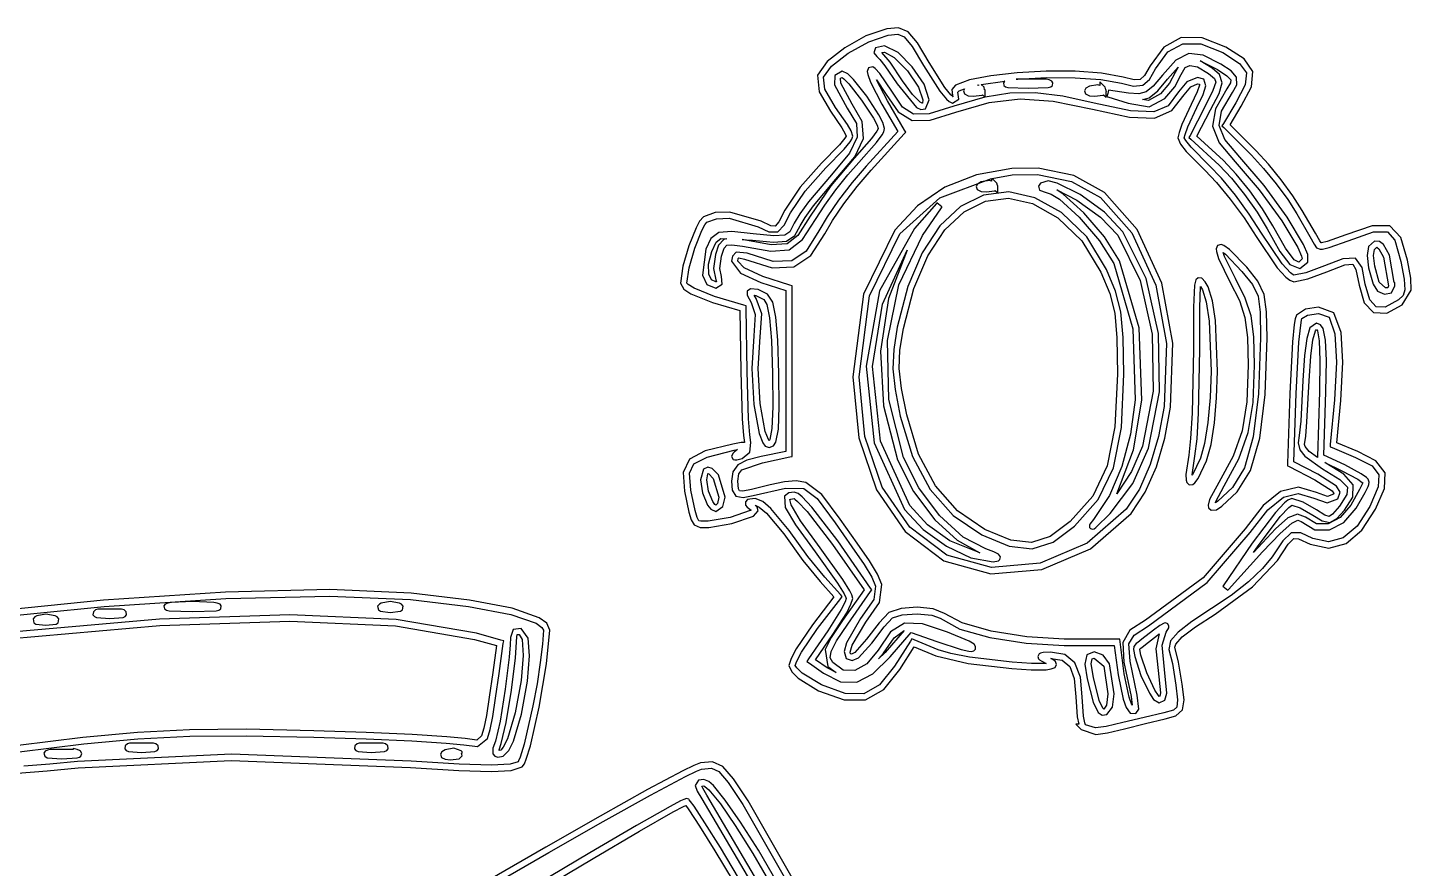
# Model space of a CAD drawing. Extents: x 0 to 4.83, y 0 to 4.39.
# Drawn here: x 2.416 to 4.827, y 2.921 to 4.385 of the extents above; entities that cross this region are included whole.
import ezdxf

# ---------------------------------------------------------------- set-up
doc = ezdxf.new("R2010")
doc.units = 0
doc.layers.get('0').update_dxf_attribs({"linetype": 'CONTINUOUS'})

msp = doc.modelspace()

# ---------------------------------------------------------------- linework, layer by layer
at = {"color": 0}
for points in [[(3.93321, 4.3851), (3.91308, 4.38303), (3.87651, 4.37067), (3.83946, 4.35004), (3.80892, 4.32607), (3.79189, 4.30214), (3.79503, 4.27365), (3.81478, 4.23964), (3.83458, 4.21083), (3.8405, 4.20042), (3.84224, 4.19624), (3.8419, 4.19624), (3.83979, 4.19276), (3.8304, 4.18132), (3.79915, 4.14899), (3.76172, 4.10764), (3.73529, 4.06739), (3.7245, 4.04693), (3.71826, 4.03961), (3.71099, 4.04031), (3.69363, 4.04829), (3.63911, 4.06392), (3.61388, 4.06315), (3.59326, 4.05561), (3.58669, 4.04796), (3.5804, 4.03683), (3.56793, 4.00526), (3.55767, 3.96994), (3.55333, 3.94032), (3.55925, 3.9299), (3.5714, 3.92156), (3.60926, 3.90631), (3.65679, 3.89242), (3.65853, 3.78614), (3.66097, 3.70389), (3.66308, 3.67503), (3.66482, 3.66254), (3.65924, 3.66287), (3.64432, 3.6601), (3.59636, 3.64822), (3.56896, 3.63374), (3.55821, 3.61046), (3.56028, 3.57818), (3.56793, 3.54135), (3.5721, 3.52783), (3.57693, 3.51915), (3.58772, 3.51497), (3.60265, 3.51497), (3.6429, 3.5216), (3.68078, 3.53478), (3.68842, 3.54378), (3.68668, 3.5504), (3.68354, 3.55387), (3.69049, 3.5504), (3.70335, 3.53999), (3.73318, 3.50353), (3.7665, 3.45742), (3.79676, 3.42051), (3.82069, 3.39415), (3.78353, 3.34554), (3.75472, 3.3035), (3.74604, 3.28683), (3.74224, 3.27436), (3.74744, 3.26324), (3.75857, 3.2525), (3.79394, 3.23058), (3.83822, 3.21446), (3.87554, 3.21463), (3.90739, 3.23242), (3.93565, 3.26742), (3.96061, 3.30697), (3.99815, 3.29135), (4.05474, 3.27815), (4.13043, 3.26915), (4.16428, 3.26704), (4.19015, 3.26704), (4.19917, 3.26844), (4.20611, 3.27089), (4.20856, 3.2761), (4.20682, 3.28131), (4.20019, 3.28581), (4.19883, 3.28651), (4.21837, 3.28353), (4.23144, 3.27262), (4.23947, 3.25196), (4.24224, 3.22017), (4.24468, 3.18479), (4.24707, 3.17225), (4.24186, 3.17225), (4.25125, 3.16288), (4.27696, 3.15457), (4.29742, 3.15733), (4.32693, 3.16428), (4.36376, 3.17339), (4.39779, 3.18132), (4.41656, 3.18685), (4.428, 3.19726), (4.43067, 3.21474), (4.42763, 3.24169), (4.42106, 3.28028), (4.41482, 3.30632), (4.41618, 3.31153), (4.42763, 3.32433), (4.45042, 3.34179), (4.4846, 3.36393), (4.54992, 3.41129), (4.59326, 3.45736), (4.61203, 3.48546), (4.62175, 3.49556), (4.6301, 3.49517), (4.65056, 3.48579), (4.68261, 3.47889), (4.71306, 3.48719), (4.74035, 3.51014), (4.76411, 3.54656), (4.77968, 3.58263), (4.78076, 3.60975), (4.76481, 3.63058), (4.73318, 3.64725), (4.69672, 3.66222), (4.70404, 3.73579), (4.70742, 3.8024), (4.70437, 3.85422), (4.69189, 3.88857), (4.66482, 3.89833), (4.64225, 3.89486), (4.62663, 3.88476), (4.62451, 3.87815), (4.62278, 3.86843), (4.61968, 3.83822), (4.61481, 3.74832), (4.61062, 3.62608), (4.61062, 3.62229), (4.61376, 3.62088), (4.65853, 3.59799), (4.68842, 3.57889), (4.69151, 3.574), (4.69086, 3.5726), (4.68078, 3.56879), (4.66168, 3.57542), (4.62983, 3.58475), (4.59885, 3.57747), (4.56853, 3.55333), (4.537, 3.51221), (4.46382, 3.42703), (4.36339, 3.35319), (4.33632, 3.33583), (4.32383, 3.31429), (4.32557, 3.28), (4.33843, 3.22054), (4.34017, 3.20524), (4.33979, 3.20594), (4.33496, 3.21912), (4.32661, 3.25976), (4.31933, 3.31565), (4.31863, 3.32053), (4.22174, 3.32053), (4.15668, 3.32422), (4.09467, 3.3341), (4.04383, 3.34874), (4.0134, 3.36496), (3.9936, 3.37294), (3.96582, 3.37576), (3.93772, 3.37364), (3.91656, 3.36669), (3.89953, 3.34901), (3.87765, 3.32021), (3.85715, 3.29693), (3.85124, 3.29417), (3.8495, 3.29449), (3.84918, 3.29796), (3.85265, 3.30979), (3.87625, 3.34972), (3.89985, 3.38444), (3.90403, 3.41531), (3.8966, 3.4336), (3.88249, 3.45682), (3.86111, 3.48774), (3.83182, 3.52919), (3.79986, 3.57226), (3.77175, 3.5931), (3.75493, 3.59586), (3.73475, 3.59424), (3.70936, 3.58897), (3.67697, 3.58094), (3.66168, 3.57781), (3.65614, 3.5785), (3.6544, 3.58236), (3.65332, 3.59554), (3.65506, 3.6084), (3.65994, 3.61535), (3.6964, 3.6275), (3.7436, 3.63753), (3.74778, 3.63824), (3.74778, 3.93582), (3.74397, 3.93685), (3.69672, 3.95176), (3.66411, 3.96669), (3.65332, 3.97851), (3.65403, 3.9834), (3.65474, 3.98406), (3.66515, 3.98199), (3.71311, 3.96718), (3.75092, 3.96881), (3.78054, 3.98861), (3.80474, 4.02642), (3.81803, 4.04947), (3.83778, 4.07824), (3.86117, 4.10861), (3.88531, 4.13683), (3.94293, 4.20003), (3.94569, 4.20318), (3.94363, 4.20665), (3.91374, 4.25771), (3.89464, 4.29449), (3.91168, 4.26878), (3.93272, 4.23844), (3.95682, 4.22364), (3.98856, 4.22428), (4.03321, 4.2379), (4.09104, 4.25493), (4.14529, 4.26133), (4.2029, 4.25738), (4.27106, 4.24311), (4.33539, 4.22922), (4.37939, 4.22781), (4.4095, 4.24067), (4.43078, 4.26812), (4.44222, 4.28201), (4.45404, 4.28722), (4.45785, 4.28683), (4.45751, 4.2851), (4.45356, 4.27333), (4.44325, 4.25142), (4.42697, 4.21636), (4.4221, 4.20281), (4.42003, 4.19308), (4.42453, 4.18235), (4.43457, 4.16949), (4.4669, 4.13683), (4.48742, 4.11556), (4.51124, 4.08664), (4.53515, 4.05399), (4.5561, 4.0216), (4.59293, 3.96707), (4.60818, 3.95042), (4.61481, 3.94521), (4.62175, 3.94276), (4.64606, 3.94797), (4.67936, 3.95975), (4.71099, 3.9719), (4.7245, 3.97331), (4.73008, 3.96431), (4.73562, 3.93653), (4.74442, 3.90587), (4.76064, 3.88894), (4.7839, 3.88824), (4.81065, 3.90246), (4.82661, 3.92785), (4.82557, 3.94874), (4.81967, 3.98025), (4.80821, 4.01947), (4.78911, 4.04031), (4.75819, 4.04031), (4.71235, 4.02436), (4.68007, 4.01292), (4.67003, 4.01047), (4.66932, 4.01047), (4.66721, 4.01394), (4.65961, 4.02713), (4.63633, 4.06674), (4.62011, 4.09224), (4.59972, 4.12022), (4.57753, 4.14757), (4.5561, 4.1709), (4.51096, 4.21604), (4.53043, 4.24832), (4.54796, 4.28239), (4.55024, 4.30908), (4.53515, 4.331), (4.50336, 4.35146), (4.46208, 4.36768), (4.42589, 4.36774), (4.3954, 4.35124), (4.37142, 4.31879), (4.36154, 4.30192), (4.35406, 4.29482), (4.34369, 4.29438), (4.32454, 4.29899), (4.28706, 4.30604), (4.24083, 4.30935), (4.19026, 4.3094), (4.13981, 4.30664), (4.09381, 4.30149), (4.05681, 4.29417), (4.0325, 4.28478), (4.02593, 4.27746), (4.02696, 4.26704), (4.02767, 4.26531), (4.028, 4.26465), (4.02729, 4.26497), (4.02767, 4.26531), (4.02453, 4.26812), (4.01411, 4.28093), (3.98633, 4.32433), (3.9661, 4.35867), (3.95019, 4.37782), (3.93321, 4.3851)], [(3.93218, 4.37403), (3.94325, 4.36914), (3.95671, 4.35254), (3.97661, 4.31912), (4.0051, 4.27436), (4.01654, 4.26047), (4.02138, 4.25629), (4.02729, 4.25385), (4.03808, 4.26047), (4.03635, 4.27294), (4.03874, 4.27539), (4.04812, 4.27886), (4.04639, 4.27539), (4.04812, 4.26986), (4.05474, 4.26671), (4.06342, 4.266), (4.07867, 4.26774), (4.07937, 4.26844), (4.08356, 4.26426), (4.0294, 4.24832), (3.98633, 4.23535), (3.95925, 4.23443), (3.94032, 4.24642), (3.92139, 4.27436), (3.90093, 4.30524), (3.89258, 4.31429), (3.8884, 4.31674), (3.88113, 4.31532), (3.87869, 4.30908), (3.87972, 4.3035), (3.8846, 4.28999), (3.9044, 4.25179), (3.93218, 4.20454), (3.87696, 4.14415), (3.85238, 4.11561), (3.82878, 4.08496), (3.80865, 4.05572), (3.79465, 4.03131), (3.77246, 3.99615), (3.74744, 3.97922), (3.71463, 3.97819), (3.66932, 3.9924), (3.65022, 3.99414), (3.64399, 3.98753), (3.64225, 3.97851), (3.65788, 3.95736), (3.69325, 3.94135), (3.73665, 3.92746), (3.73665, 3.64725), (3.69396, 3.63824), (3.669, 3.632), (3.653, 3.62403), (3.64432, 3.61187), (3.64225, 3.59554), (3.64328, 3.57992), (3.64985, 3.56912), (3.66271, 3.56674), (3.67974, 3.57021), (3.73628, 3.58306), (3.76828, 3.58268), (3.79156, 3.565), (3.82281, 3.52294), (3.85206, 3.48128), (3.8731, 3.45047), (3.88661, 3.42828), (3.89328, 3.41254), (3.89014, 3.38965), (3.86724, 3.35628), (3.84256, 3.31392), (3.83843, 3.29899), (3.8419, 3.28651), (3.85265, 3.28304), (3.86339, 3.28788), (3.88667, 3.31358), (3.90821, 3.34169), (3.92279, 3.35732), (3.93946, 3.3629), (3.96582, 3.36464), (3.99121, 3.36219), (4.00575, 3.35667), (4.03993, 3.33794), (4.09224, 3.32329), (4.15543, 3.31321), (4.22174, 3.3094), (4.30892, 3.3094), (4.31586, 3.25836), (4.32454, 3.21604), (4.32975, 3.20107), (4.33703, 3.19174), (4.34674, 3.19065), (4.35194, 3.19868), (4.34918, 3.22299), (4.33664, 3.2819), (4.33458, 3.31218), (4.34364, 3.32715), (4.36897, 3.34381), (4.47114, 3.41889), (4.54606, 3.50597), (4.57661, 3.54563), (4.60406, 3.56776), (4.62956, 3.574), (4.65647, 3.56565), (4.68007, 3.55767), (4.69883, 3.56461), (4.70264, 3.57607), (4.69607, 3.58649), (4.66374, 3.60769), (4.62175, 3.62885), (4.62592, 3.74794), (4.63075, 3.83757), (4.6339, 3.86708), (4.63531, 3.87576), (4.63596, 3.87885), (4.64572, 3.88444), (4.66482, 3.88721), (4.68354, 3.88129), (4.69325, 3.85211), (4.69601, 3.80274), (4.69293, 3.73687), (4.68528, 3.6594), (4.68494, 3.65528), (4.68875, 3.65386), (4.72906, 3.63683), (4.75819, 3.6219), (4.77001, 3.60667), (4.76872, 3.58535), (4.75439, 3.55143), (4.73204, 3.51725), (4.70785, 3.4969), (4.68235, 3.48981), (4.65506, 3.49588), (4.6339, 3.50558), (4.61724, 3.50558), (4.60297, 3.49169), (4.58425, 3.4636), (4.56739, 3.44319), (4.54281, 3.42019), (4.51253, 3.39638), (4.47868, 3.37364), (4.44407, 3.35097), (4.42036, 3.33236), (4.40679, 3.31739), (4.4044, 3.30246), (4.41026, 3.27815), (4.41656, 3.24035), (4.41917, 3.21451), (4.41792, 3.20215), (4.412, 3.19694), (4.39535, 3.19206), (4.36117, 3.18414), (4.32417, 3.17503), (4.29525, 3.16829), (4.27658, 3.16569), (4.25922, 3.1709), (4.25786, 3.17469), (4.25543, 3.18614), (4.25336, 3.22017), (4.25032, 3.25433), (4.2405, 3.27886), (4.22271, 3.29346), (4.19814, 3.29764), (4.18528, 3.29693), (4.18078, 3.29622), (4.17833, 3.29482), (4.17589, 3.29031), (4.17731, 3.28614), (4.17904, 3.2844), (4.18283, 3.28201), (4.19015, 3.27815), (4.18946, 3.27815), (4.16461, 3.27821), (4.13113, 3.28028), (4.05681, 3.28896), (4.02458, 3.29519), (4.00228, 3.30176), (3.96061, 3.31913), (3.95649, 3.32086), (3.95404, 3.31706), (3.92626, 3.27333), (3.90017, 3.24083), (3.87278, 3.22538), (3.84028, 3.22547), (3.79883, 3.24067), (3.76551, 3.26118), (3.75613, 3.27018), (3.75336, 3.27436), (3.75613, 3.28201), (3.76443, 3.29764), (3.79221, 3.3386), (3.83251, 3.39139), (3.83529, 3.39486), (3.83214, 3.39833), (3.80474, 3.42817), (3.77544, 3.46408), (3.74257, 3.50976), (3.71099, 3.54796), (3.69672, 3.55979), (3.68354, 3.565), (3.67415, 3.56429), (3.67036, 3.56326), (3.66656, 3.5594), (3.66689, 3.5535), (3.66932, 3.55003), (3.67626, 3.54519), (3.67486, 3.54417), (3.64014, 3.53233), (3.60161, 3.52572), (3.58876, 3.52572), (3.58529, 3.52642), (3.58251, 3.53201), (3.57867, 3.54449), (3.5714, 3.57992), (3.56933, 3.60943), (3.57661, 3.62538), (3.60004, 3.63732), (3.64675, 3.64936), (3.65267, 3.65039), (3.64708, 3.64589), (3.64432, 3.64344), (3.64225, 3.63857), (3.64501, 3.63336), (3.64811, 3.63232), (3.65158, 3.63271), (3.66064, 3.6351), (3.6741, 3.64589), (3.67589, 3.66254), (3.67415, 3.67611), (3.6721, 3.70421), (3.66932, 3.78651), (3.66792, 3.8966), (3.66792, 3.90072), (3.66374, 3.90213), (3.61236, 3.91704), (3.57693, 3.93132), (3.56689, 3.93788), (3.56446, 3.94032), (3.56853, 3.96707), (3.57835, 4.00142), (3.5905, 4.03201), (3.59603, 4.04204), (3.5995, 4.04622), (3.61604, 4.05225), (3.6384, 4.05317), (3.68842, 4.03857), (3.70714, 4.02989), (3.72276, 4.02957), (3.73389, 4.04101), (3.74501, 4.06256), (3.77029, 4.10053), (3.80681, 4.141), (3.83876, 4.17367), (3.84885, 4.18614), (3.85194, 4.19103), (3.85335, 4.19624), (3.85058, 4.20524), (3.84429, 4.21669), (3.82346, 4.24621), (3.80507, 4.27783), (3.80231, 4.29899), (3.81651, 4.31808), (3.84571, 4.34065), (3.88129, 4.36051), (3.91515, 4.37229), (3.93218, 4.37403)], [(3.9089, 4.35351), (3.8929, 4.35004), (3.89014, 4.34136), (3.89535, 4.33513), (3.90056, 4.32975), (3.90961, 4.31847), (3.93078, 4.28722), (3.96446, 4.24621), (3.97211, 4.24274), (3.98042, 4.24382), (3.98665, 4.25944), (3.97765, 4.28683), (3.95714, 4.31706), (3.93251, 4.34207), (3.9089, 4.35351)], [(3.9089, 4.34239), (3.92557, 4.33339), (3.94883, 4.31011), (3.96793, 4.28163), (3.97558, 4.25944), (3.97488, 4.25353), (3.9745, 4.25353), (3.97071, 4.25558), (3.95731, 4.26856), (3.94015, 4.29275), (3.91862, 4.32503), (3.90403, 4.34169), (3.9089, 4.34239)], [(4.42833, 4.35699), (4.45979, 4.35678), (4.49815, 4.34169), (4.5275, 4.32281), (4.53944, 4.30632), (4.53722, 4.28575), (4.52106, 4.25424), (4.49918, 4.2181), (4.49675, 4.21431), (4.49989, 4.21115), (4.54812, 4.16287), (4.56907, 4.14014), (4.59099, 4.11328), (4.61122, 4.08578), (4.62696, 4.06114), (4.64985, 4.0216), (4.6575, 4.00836), (4.66168, 4.00179), (4.66758, 3.99935), (4.67176, 3.99968), (4.68321, 4.00211), (4.71653, 4.01394), (4.76096, 4.02957), (4.78494, 4.02989), (4.79812, 4.01497), (4.80854, 3.97781), (4.81435, 3.94706), (4.81549, 3.92887), (4.81244, 3.91894), (4.80404, 3.91114), (4.78076, 3.89865), (4.76551, 3.89899), (4.75424, 3.91135), (4.74642, 3.93826), (4.74083, 3.96778), (4.72906, 3.98372), (4.70751, 3.98269), (4.67524, 3.97017), (4.6429, 3.95839), (4.62175, 3.95389), (4.62071, 3.95454), (4.61583, 3.95839), (4.60161, 3.97401), (4.56549, 4.02713), (4.54428, 4.06017), (4.52024, 4.09332), (4.49604, 4.12289), (4.4745, 4.14518), (4.44325, 4.17676), (4.43392, 4.18858), (4.4311, 4.19308), (4.43283, 4.19933), (4.43739, 4.21218), (4.45301, 4.24621), (4.46386, 4.26867), (4.46864, 4.28375), (4.46517, 4.29519), (4.45404, 4.29829), (4.43565, 4.29069), (4.42106, 4.27333), (4.403, 4.24903), (4.37799, 4.23861), (4.33718, 4.24024), (4.27382, 4.25385), (4.21918, 4.26585), (4.17128, 4.27154), (4.12717, 4.27106), (4.08388, 4.26426), (4.08388, 4.27263), (4.08425, 4.27294), (4.08388, 4.27436), (4.08388, 4.27713), (4.08322, 4.27713), (4.08214, 4.28131), (4.07731, 4.28614), (4.11828, 4.29204), (4.11757, 4.29172), (4.11583, 4.28896), (4.11654, 4.2844), (4.11968, 4.28201), (4.12381, 4.28093), (4.1589, 4.27957), (4.19396, 4.28093), (4.19846, 4.28201), (4.20161, 4.2844), (4.20231, 4.28896), (4.20057, 4.29172), (4.19569, 4.29417), (4.19049, 4.29519), (4.1384, 4.29519), (4.14085, 4.29551), (4.19081, 4.29818), (4.24072, 4.29801), (4.28586, 4.29482), (4.3214, 4.28825), (4.34267, 4.28321), (4.35856, 4.28478), (4.37039, 4.29497), (4.38113, 4.31358), (4.4025, 4.34293), (4.42833, 4.35699)], [(4.43875, 4.34033), (4.41618, 4.3284), (4.3929, 4.30214), (4.37701, 4.28321), (4.36447, 4.27333), (4.35167, 4.26981), (4.33388, 4.27089), (4.29883, 4.2761), (4.29779, 4.27051), (4.29639, 4.26531), (4.2971, 4.26497), (4.29779, 4.26497), (4.33356, 4.25353), (4.37001, 4.24729), (4.39708, 4.26183), (4.4145, 4.2819), (4.42589, 4.3035), (4.43251, 4.31565), (4.44086, 4.3195), (4.45426, 4.31674), (4.47314, 4.30561), (4.48389, 4.29656), (4.486, 4.28999), (4.48107, 4.27561), (4.4669, 4.24729), (4.44119, 4.1976), (4.43913, 4.19379), (4.44222, 4.19103), (4.49154, 4.14551), (4.51307, 4.12304), (4.53624, 4.09451), (4.55806, 4.06381), (4.57557, 4.03478), (4.59776, 3.99561), (4.61513, 3.97299), (4.63217, 3.96565), (4.64606, 3.97678), (4.64606, 3.99035), (4.63878, 4.00732), (4.61029, 4.0549), (4.57021, 4.11003), (4.52767, 4.1594), (4.50151, 4.19026), (4.49154, 4.21463), (4.49588, 4.23964), (4.51481, 4.27225), (4.52246, 4.28549), (4.52208, 4.29867), (4.51258, 4.30989), (4.49468, 4.32156), (4.46386, 4.33751), (4.43875, 4.34033)], [(4.42036, 4.31635), (4.41515, 4.30697), (4.40506, 4.28842), (4.38943, 4.26986), (4.3686, 4.25836), (4.35818, 4.2601), (4.36968, 4.26324), (4.3851, 4.27528), (4.40196, 4.29551), (4.42036, 4.31635)], [(4.45888, 4.32715), (4.48876, 4.31218), (4.50537, 4.301), (4.51204, 4.29417), (4.51167, 4.28928), (4.50543, 4.27854), (4.48529, 4.24365), (4.48042, 4.2136), (4.49197, 4.18431), (4.51964, 4.15142), (4.56136, 4.10303), (4.60092, 4.04867), (4.62869, 4.0025), (4.63531, 3.98719), (4.63633, 3.98269), (4.63043, 3.97678), (4.62278, 3.98096), (4.60732, 4.00146), (4.58529, 4.03999), (4.56733, 4.06993), (4.54525, 4.10113), (4.5216, 4.13021), (4.49918, 4.15354), (4.45301, 4.19624), (4.47694, 4.24208), (4.49154, 4.27078), (4.49707, 4.28928), (4.49257, 4.3035), (4.47971, 4.31461), (4.45888, 4.32715)], [(3.83529, 4.3094), (3.8221, 4.30176), (3.8214, 4.28581), (3.84364, 4.24485), (3.85981, 4.21821), (3.86133, 4.1945), (3.8476, 4.16656), (3.81619, 4.12885), (3.77658, 4.08197), (3.76128, 4.06114), (3.75163, 4.04482), (3.7436, 4.02957), (3.73492, 4.02365), (3.71588, 4.02289), (3.67974, 4.02642), (3.64268, 4.03028), (3.62033, 4.02854), (3.60644, 4.01774), (3.59776, 3.99935), (3.59153, 3.95389), (3.59918, 3.93788), (3.61481, 3.93164), (3.62625, 3.93858), (3.62451, 3.95176), (3.62207, 3.96565), (3.62489, 3.98753), (3.62939, 4.00142), (3.6339, 4.00629), (3.64307, 4.00726), (3.66135, 4.00456), (3.71078, 3.99588), (3.74294, 3.99832), (3.76617, 4.01639), (3.78874, 4.05111), (3.80458, 4.0759), (3.82422, 4.10297), (3.84489, 4.1289), (3.8641, 4.15039), (3.89501, 4.18544), (3.90474, 4.19868), (3.9075, 4.20389), (3.9089, 4.20942), (3.90614, 4.21983), (3.89919, 4.2334), (3.87799, 4.26568), (3.85471, 4.29482), (3.845, 4.30458), (3.83529, 4.3094)], [(3.83529, 4.29829), (3.83772, 4.29622), (3.8464, 4.28754), (3.86897, 4.25906), (3.88943, 4.22781), (3.89606, 4.21533), (3.89779, 4.20942), (3.89746, 4.20871), (3.89535, 4.20492), (3.88633, 4.19239), (3.85612, 4.15804), (3.81521, 4.1096), (3.77903, 4.05664), (3.75786, 4.02333), (3.7391, 4.00874), (3.71153, 4.00726), (3.66342, 4.01568), (3.66064, 4.016), (3.66851, 4.0159), (3.67871, 4.01531), (3.71544, 4.01167), (3.73807, 4.01324), (3.75228, 4.02294), (3.76204, 4.03999), (3.77056, 4.05458), (3.78526, 4.07503), (3.82417, 4.12121), (3.85682, 4.16015), (3.87207, 4.19206), (3.87011, 4.22157), (3.85232, 4.25179), (3.83251, 4.28825), (3.83214, 4.29693), (3.83529, 4.29829)], [(4.07281, 4.28549), (4.07281, 4.2844), (4.0714, 4.2851), (4.07281, 4.28549)], [(4.2839, 4.29069), (4.2839, 4.2844), (4.28043, 4.28581), (4.26585, 4.28336), (4.2596, 4.27957), (4.25749, 4.27539), (4.25922, 4.26986), (4.26585, 4.26671), (4.27453, 4.266), (4.28982, 4.26774), (4.29047, 4.26844), (4.29503, 4.26394), (4.29503, 4.27263), (4.29536, 4.27294), (4.29503, 4.27436), (4.29503, 4.27713), (4.29432, 4.27713), (4.29329, 4.28131), (4.2839, 4.29069)], [(4.1766, 4.14031), (4.13043, 4.13997), (4.06879, 4.12912), (4.01394, 4.10721), (3.96636, 4.07487), (3.9266, 4.03267), (3.87213, 3.92117), (3.85335, 3.77713), (3.86388, 3.6709), (3.89475, 3.58008), (3.94456, 3.50765), (4.01204, 3.45665), (4.09418, 3.43381), (4.18278, 3.44174), (4.26758, 3.47781), (4.33843, 3.53928), (4.36279, 3.57611), (4.38249, 3.6205), (4.39729, 3.67057), (4.40717, 3.72433), (4.41103, 3.83578), (4.39187, 3.94), (4.34918, 4.03386), (4.29189, 4.09831), (4.23861, 4.1275), (4.1766, 4.14031)], [(4.17557, 4.12924), (4.2346, 4.11719), (4.28494, 4.08963), (4.33985, 4.02794), (4.38146, 3.93653), (4.39996, 3.83501), (4.39606, 3.72575), (4.38633, 3.67312), (4.37185, 3.62446), (4.35286, 3.5816), (4.32975, 3.54656), (4.26161, 3.48757), (4.18007, 3.4529), (4.09521, 3.44499), (4.01725, 3.46636), (3.95264, 3.51525), (3.90462, 3.58512), (3.87472, 3.67329), (3.86447, 3.77713), (3.88286, 3.91813), (3.93565, 4.0261), (4.00493, 4.0886), (4.095, 4.12261), (4.095, 4.11774), (4.09153, 4.11914), (4.07693, 4.11669), (4.07069, 4.1129), (4.06863, 4.10872), (4.07036, 4.10319), (4.07693, 4.10004), (4.08561, 4.09933), (4.10092, 4.10107), (4.10161, 4.10178), (4.10612, 4.09728), (4.10612, 4.10596), (4.10644, 4.10628), (4.10612, 4.10769), (4.10612, 4.11046), (4.10542, 4.11046), (4.10439, 4.11464), (4.0964, 4.12261), (4.13113, 4.12885), (4.17557, 4.12924)], [(4.12522, 4.09901), (4.08154, 4.09369), (4.04118, 4.07368), (4.00526, 4.03999), (3.9745, 3.99333), (3.94954, 3.93431), (3.9311, 3.86361), (3.92486, 3.82497), (3.92344, 3.79129), (3.92714, 3.75504), (3.93631, 3.70871), (3.95779, 3.6384), (3.98844, 3.58072), (4.02849, 3.53537), (4.07835, 3.50179), (4.12592, 3.48204), (4.16585, 3.47749), (4.20236, 3.48926), (4.23981, 3.51704), (4.28087, 3.56353), (4.30751, 3.61882), (4.3215, 3.68918), (4.32557, 3.78163), (4.3246, 3.84581), (4.32047, 3.89051), (4.31142, 3.92632), (4.29568, 3.96392), (4.26107, 4.021), (4.21724, 4.06326), (4.17074, 4.08897), (4.12522, 4.09901)], [(4.19363, 4.11843), (4.18044, 4.11464), (4.17731, 4.10906), (4.17904, 4.10211), (4.19049, 4.09831), (4.19911, 4.09538), (4.21343, 4.08649), (4.24815, 4.0549), (4.28321, 4.01389), (4.30821, 3.97433), (4.34142, 3.86083), (4.34571, 3.73719), (4.33735, 3.67708), (4.32221, 3.62088), (4.30062, 3.57075), (4.27279, 3.52886), (4.26654, 3.52051), (4.26617, 3.51947), (4.26585, 3.51639), (4.26617, 3.51497), (4.26758, 3.51324), (4.26932, 3.51221), (4.27072, 3.51183), (4.27382, 3.51221), (4.27696, 3.51465), (4.30197, 3.53928), (4.34153, 3.59136), (4.36897, 3.65315), (4.38797, 3.75125), (4.38618, 3.8526), (4.36458, 3.9484), (4.32417, 4.02989), (4.29194, 4.06369), (4.24951, 4.09451), (4.20958, 4.11464), (4.19363, 4.11843)], [(4.20888, 4.10281), (4.2436, 4.08475), (4.28483, 4.05496), (4.31515, 4.02365), (4.354, 3.94482), (4.37483, 3.85135), (4.37663, 3.75228), (4.35818, 3.65663), (4.33914, 3.61236), (4.31375, 3.57329), (4.34233, 3.65012), (4.35682, 3.73649), (4.35249, 3.86268), (4.31825, 3.97922), (4.29204, 4.02072), (4.25613, 4.06256), (4.22, 4.09517), (4.20888, 4.10281)], [(4.00022, 4.07992), (3.99918, 4.07889), (3.96099, 4.03549), (3.90033, 3.92692), (3.87696, 3.79551), (3.891, 3.66194), (3.94363, 3.54622), (3.97635, 3.51118), (4.01687, 3.48199), (4.05925, 3.46203), (4.09814, 3.45524), (4.10715, 3.45697), (4.1096, 3.4591), (4.11062, 3.4636), (4.10753, 3.46843), (4.09918, 3.4726), (4.08529, 3.47749), (4.04574, 3.49821), (4.00472, 3.53549), (3.96843, 3.58356), (3.94189, 3.6365), (3.91661, 3.73779), (3.91411, 3.84028), (3.93386, 3.9375), (3.97521, 4.02294), (4.00819, 4.07156), (4.00857, 4.07226), (4.0089, 4.07297), (4.00022, 4.07992)], [(4.12489, 4.08822), (4.16689, 4.07878), (4.21061, 4.05419), (4.25233, 4.014), (4.28564, 3.9591), (4.30111, 3.92247), (4.30979, 3.88818), (4.31358, 3.84506), (4.31446, 3.78163), (4.31033, 3.69021), (4.29676, 3.6219), (4.27169, 3.56961), (4.23253, 3.52539), (4.19726, 3.49914), (4.16482, 3.48861), (4.1289, 3.49274), (4.08356, 3.5115), (4.03586, 3.54357), (3.99761, 3.58703), (3.96826, 3.64264), (3.94743, 3.71115), (3.93826, 3.75667), (3.93446, 3.79156), (3.93571, 3.82383), (3.94189, 3.86149), (3.96007, 3.93078), (3.98443, 3.98801), (4.014, 4.03282), (4.04779, 4.06461), (4.08496, 4.08328), (4.12489, 4.08822)], [(3.62349, 4.01774), (3.63422, 4.01742), (3.62901, 4.01639), (3.61968, 4.00629), (3.6141, 3.99035), (3.611, 3.96565), (3.61513, 3.94586), (3.61621, 3.94276), (3.61481, 3.94276), (3.60715, 3.94586), (3.60265, 3.95594), (3.60243, 3.97325), (3.60818, 3.99556), (3.6155, 4.01183), (3.62349, 4.01774)], [(4.49533, 4.00771), (4.4891, 4.00558), (4.48665, 4.00006), (4.48703, 3.99517), (4.49083, 3.98301), (4.51064, 3.94276), (4.52724, 3.90978), (4.53674, 3.88037), (4.54107, 3.84586), (4.54221, 3.79725), (4.53999, 3.73372), (4.5319, 3.68321), (4.51622, 3.63872), (4.49121, 3.5931), (4.47521, 3.56326), (4.47276, 3.5535), (4.47347, 3.54899), (4.47765, 3.54482), (4.48703, 3.54551), (4.49642, 3.55176), (4.52311, 3.57676), (4.5466, 3.61421), (4.56267, 3.67019), (4.57194, 3.74664), (4.57519, 3.84517), (4.57449, 3.89035), (4.56999, 3.92051), (4.55903, 3.9439), (4.53982, 3.9681), (4.50993, 3.99903), (4.50022, 4.00597), (4.49533, 4.00771)], [(4.76269, 4.01324), (4.75228, 4.00385), (4.74951, 3.98822), (4.75222, 3.96701), (4.75993, 3.93826), (4.76779, 3.92626), (4.77974, 3.9209), (4.79189, 3.92329), (4.79779, 3.93582), (4.79779, 3.94135), (4.79676, 3.94135), (4.78842, 3.98926), (4.77832, 4.00732), (4.77138, 4.01292), (4.76269, 4.01324)], [(4.76654, 4.00282), (4.76687, 4.0025), (4.77001, 4.00006), (4.778, 3.98546), (4.78668, 3.93582), (4.78564, 3.93235), (4.78147, 3.93197), (4.77035, 3.94174), (4.76303, 3.96957), (4.76064, 3.98861), (4.76237, 3.99903), (4.76654, 4.00282)], [(3.94814, 3.99761), (3.91585, 3.91368), (3.90196, 3.82172), (3.90701, 3.72651), (3.93147, 3.63271), (3.9591, 3.57758), (3.99675, 3.52783), (4.03543, 3.49246), (4.07487, 3.47054), (4.02279, 3.49137), (3.98378, 3.51953), (3.95264, 3.55285), (3.90181, 3.66482), (3.88807, 3.79519), (3.90539, 3.90354), (3.94814, 3.99761)], [(4.49881, 3.99343), (4.50265, 3.99067), (4.53147, 3.96083), (4.54986, 3.93799), (4.55957, 3.91743), (4.56347, 3.8896), (4.56413, 3.84517), (4.5606, 3.74744), (4.55117, 3.67247), (4.53592, 3.61871), (4.51481, 3.58442), (4.48947, 3.56044), (4.48529, 3.55767), (4.48562, 3.55908), (4.50054, 3.58718), (4.52615, 3.63406), (4.54243, 3.68033), (4.55094, 3.73258), (4.55333, 3.79725), (4.55203, 3.84679), (4.54731, 3.88308), (4.53733, 3.91422), (4.52035, 3.94829), (4.50092, 3.98687), (4.49881, 3.99343)], [(3.67524, 3.93061), (3.66965, 3.92611), (3.66932, 3.91917), (3.6766, 3.90631), (3.68332, 3.88553), (3.6811, 3.84864), (3.67736, 3.79161), (3.6811, 3.72922), (3.69015, 3.6785), (3.69672, 3.66222), (3.7009, 3.65663), (3.70785, 3.65386), (3.7155, 3.65701), (3.71967, 3.66357), (3.72385, 3.68614), (3.72537, 3.72467), (3.72488, 3.78304), (3.72299, 3.84093), (3.71967, 3.88129), (3.71408, 3.90701), (3.70475, 3.9209), (3.68842, 3.92919), (3.67524, 3.93061)], [(4.4554, 3.94971), (4.45128, 3.94586), (4.44883, 3.93653), (4.44694, 3.89833), (4.4471, 3.82433), (4.44499, 3.71392), (4.44217, 3.66954), (4.43875, 3.641), (4.43392, 3.60732), (4.43425, 3.59728), (4.43565, 3.5931), (4.43978, 3.58931), (4.44569, 3.58963), (4.44917, 3.59239), (4.45508, 3.60037), (4.46967, 3.63097), (4.47781, 3.65918), (4.48361, 3.69683), (4.48719, 3.74061), (4.48876, 3.78722), (4.48529, 3.87506), (4.48025, 3.9095), (4.47244, 3.93371), (4.46724, 3.94276), (4.46169, 3.949), (4.4554, 3.94971)], [(4.45958, 3.9344), (4.46272, 3.9285), (4.46924, 3.90744), (4.47418, 3.87403), (4.47765, 3.78722), (4.47597, 3.741), (4.47217, 3.69775), (4.46653, 3.66129), (4.45925, 3.63547), (4.44536, 3.60628), (4.44499, 3.60596), (4.44499, 3.60667), (4.44954, 3.63894), (4.45324, 3.66889), (4.45611, 3.7136), (4.45822, 3.82471), (4.45801, 3.89811), (4.45958, 3.9344)], [(3.68147, 3.91949), (3.68457, 3.91878), (3.69883, 3.91151), (3.70367, 3.90315), (3.70856, 3.87989), (3.71181, 3.8405), (3.71376, 3.78304), (3.71419, 3.72488), (3.71272, 3.68718), (3.70925, 3.66775), (3.70785, 3.66569), (3.70649, 3.66775), (3.7009, 3.68164), (3.69222, 3.73058), (3.68864, 3.79172), (3.69222, 3.84657), (3.69482, 3.88661), (3.68528, 3.91325), (3.68147, 3.91949)], [(4.66168, 3.87056), (4.64985, 3.86219), (4.64432, 3.84381), (4.6404, 3.81401), (4.63769, 3.77089), (4.6339, 3.69971), (4.63146, 3.67469), (4.62972, 3.66222), (4.63217, 3.65007), (4.64085, 3.63894), (4.6721, 3.61708), (4.70221, 3.59858), (4.71517, 3.58475), (4.71446, 3.57194), (4.70128, 3.55176), (4.68946, 3.53825), (4.68321, 3.53407), (4.67589, 3.53614), (4.66135, 3.54551), (4.63807, 3.55908), (4.6186, 3.565), (4.61165, 3.56256), (4.60542, 3.55767), (4.58979, 3.54101), (4.54953, 3.48753), (4.49881, 3.41325), (4.49815, 3.41254), (4.50683, 3.4056), (4.50749, 3.40631), (4.50786, 3.40662), (4.5676, 3.47228), (4.59814, 3.50456), (4.61828, 3.52225), (4.62901, 3.52746), (4.6346, 3.52507), (4.65821, 3.51085), (4.68425, 3.51047), (4.70925, 3.52349), (4.73042, 3.54829), (4.74642, 3.57574), (4.75125, 3.58615), (4.75265, 3.58963), (4.75336, 3.59343), (4.75125, 3.59864), (4.74849, 3.60178), (4.7391, 3.60801), (4.71061, 3.62364), (4.67415, 3.641), (4.67763, 3.75108), (4.6786, 3.8055), (4.67731, 3.84104), (4.67312, 3.86149), (4.66862, 3.86774), (4.66168, 3.87056)], [(4.66168, 3.85943), (4.66308, 3.85699), (4.66618, 3.83996), (4.66743, 3.8055), (4.66656, 3.75142), (4.66308, 3.63753), (4.66308, 3.63683), (4.64882, 3.64692), (4.64187, 3.6556), (4.64051, 3.6594), (4.64258, 3.67367), (4.64464, 3.699), (4.64882, 3.77018), (4.65142, 3.81293), (4.65506, 3.84169), (4.65994, 3.85699), (4.66168, 3.85943)], [(3.60092, 3.61985), (3.59326, 3.61637), (3.58806, 3.59799), (3.59153, 3.57503), (3.60021, 3.55387), (3.60612, 3.54656), (3.61481, 3.54275), (3.62728, 3.55143), (3.63113, 3.56776), (3.61968, 3.60628), (3.60856, 3.61774), (3.60092, 3.61985)], [(4.67589, 3.62782), (4.70578, 3.61361), (4.73318, 3.59864), (4.74121, 3.5931), (4.74186, 3.59239), (4.74083, 3.59033), (4.73633, 3.58094), (4.72103, 3.55387), (4.70247, 3.53211), (4.68181, 3.52121), (4.66118, 3.52126), (4.64225, 3.53267), (4.62836, 3.53825), (4.61165, 3.53131), (4.59022, 3.51247), (4.55957, 3.47993), (4.5516, 3.47125), (4.55854, 3.48128), (4.59814, 3.53375), (4.61307, 3.54937), (4.61794, 3.55317), (4.6186, 3.55387), (4.63319, 3.54899), (4.65506, 3.53651), (4.67106, 3.5261), (4.68457, 3.52333), (4.6971, 3.53028), (4.70996, 3.54482), (4.72488, 3.56776), (4.72521, 3.58892), (4.70931, 3.60753), (4.67763, 3.62679), (4.67589, 3.62782)], [(3.60161, 3.60872), (3.60297, 3.6084), (3.61029, 3.60004), (3.62001, 3.56776), (3.61757, 3.55664), (3.61481, 3.55387), (3.61339, 3.5549), (3.6096, 3.55979), (3.60232, 3.57781), (3.59918, 3.59799), (3.60124, 3.6084), (3.60161, 3.60872)], [(3.75125, 3.57607), (3.74186, 3.57503), (3.7346, 3.5695), (3.736, 3.54969), (3.75369, 3.51969), (3.78808, 3.4726), (3.82693, 3.41775), (3.83876, 3.39899), (3.84153, 3.39312), (3.84224, 3.39139), (3.84017, 3.38547), (3.83322, 3.3719), (3.80994, 3.33475), (3.77658, 3.28614), (3.77349, 3.28162), (3.778, 3.27854), (3.80263, 3.26118), (3.83203, 3.24621), (3.86029, 3.24556), (3.88846, 3.26019), (3.91862, 3.28961), (3.95508, 3.33197), (4.00022, 3.31603), (4.04258, 3.30246), (4.05544, 3.29969), (4.05994, 3.29899), (4.06413, 3.30003), (4.06722, 3.30285), (4.0676, 3.30767), (4.06478, 3.31153), (4.0561, 3.31674), (4.01861, 3.33268), (3.97493, 3.34711), (3.94363, 3.34799), (3.91943, 3.33285), (3.89746, 3.30143), (3.87776, 3.27724), (3.85682, 3.26568), (3.83675, 3.26639), (3.81863, 3.27989), (3.81407, 3.28797), (3.81586, 3.29867), (3.82536, 3.31743), (3.84467, 3.34657), (3.88422, 3.40315), (3.88667, 3.40631), (3.88422, 3.4094), (3.82731, 3.49169), (3.78217, 3.55003), (3.76514, 3.56808), (3.75819, 3.57368), (3.75125, 3.57607)], [(3.75125, 3.565), (3.75228, 3.56429), (3.75749, 3.56011), (3.77382, 3.54275), (3.81825, 3.48514), (3.87315, 3.40631), (3.83561, 3.35281), (3.81586, 3.32329), (3.80544, 3.30246), (3.81028, 3.27262), (3.82454, 3.26221), (3.80892, 3.27018), (3.78874, 3.2844), (3.81896, 3.3285), (3.84293, 3.36637), (3.85021, 3.38097), (3.85335, 3.39139), (3.85194, 3.39725), (3.84847, 3.40419), (3.83632, 3.42399), (3.79676, 3.47954), (3.76269, 3.52632), (3.74604, 3.55419), (3.74397, 3.56358), (3.74533, 3.56429), (3.75125, 3.565)], [(2.66656, 3.38406), (2.66026, 3.38303), (2.65543, 3.38129), (2.65332, 3.37815), (2.6544, 3.37332), (2.65788, 3.37088), (2.66237, 3.36985), (2.70335, 3.36843), (2.74468, 3.36985), (2.74918, 3.37088), (2.75265, 3.37332), (2.75336, 3.37815), (2.75125, 3.38129), (2.74642, 3.38303), (2.74013, 3.38406), (2.70335, 3.38601), (2.66656, 3.38406)], [(3.04779, 3.38579), (3.03179, 3.38303), (3.02869, 3.38129), (3.02556, 3.37782), (3.02696, 3.37121), (3.03043, 3.36882), (3.04779, 3.36669), (3.06549, 3.36882), (3.06896, 3.37121), (3.07036, 3.37782), (3.06722, 3.38129), (3.06375, 3.38303), (3.04779, 3.38579)], [(2.44781, 3.36361), (2.43181, 3.36079), (2.42871, 3.35906), (2.42557, 3.35558), (2.42697, 3.34901), (2.43044, 3.34657), (2.44781, 3.34451), (2.4655, 3.34657), (2.46897, 3.34901), (2.47038, 3.35558), (2.46724, 3.35906), (2.46376, 3.36079), (2.44781, 3.36361)], [(2.53808, 3.37261), (2.53424, 3.37121), (2.53043, 3.36774), (2.52974, 3.3629), (2.53217, 3.35975), (2.53597, 3.35801), (2.55892, 3.35628), (2.58214, 3.35801), (2.58599, 3.35975), (2.58843, 3.3629), (2.58772, 3.36774), (2.58388, 3.37121), (2.57975, 3.37261), (2.53808, 3.37261)], [(3.27593, 3.33892), (3.26167, 3.33686), (3.25717, 3.32329), (3.25689, 3.31033), (3.2551, 3.28896), (3.24815, 3.2334), (3.2391, 3.17746), (3.23079, 3.14242), (3.22661, 3.13026), (3.22661, 3.12056), (3.23008, 3.11637), (3.23492, 3.11464), (3.24431, 3.11669), (3.25401, 3.12642), (3.26238, 3.14274), (3.27658, 3.19), (3.28662, 3.2469), (3.29047, 3.29135), (3.28808, 3.32226), (3.27593, 3.33892)], [(3.26899, 3.3285), (3.27208, 3.3285), (3.27729, 3.3195), (3.2794, 3.29172), (3.2755, 3.24843), (3.26551, 3.19206), (3.25196, 3.14692), (3.24468, 3.13232), (3.24013, 3.12711), (3.23736, 3.12642), (3.23774, 3.12782), (3.24121, 3.13857), (3.24989, 3.1754), (3.25922, 3.23167), (3.26617, 3.28788), (3.26828, 3.32433), (3.26899, 3.3285)], [(3.94325, 3.33512), (3.90994, 3.29693), (3.89849, 3.28581), (3.90679, 3.2959), (3.92567, 3.32264), (3.94325, 3.33512)], [(4.39849, 3.34901), (4.39572, 3.34831), (4.3884, 3.34412), (4.37765, 3.33615), (4.35715, 3.32021), (4.35021, 3.31461), (4.34744, 3.31287), (4.34326, 3.30767), (4.34256, 3.30246), (4.34467, 3.28999), (4.35542, 3.25732), (4.37033, 3.22607), (4.37765, 3.21533), (4.38704, 3.20942), (4.39746, 3.21431), (4.40093, 3.22607), (4.39638, 3.26774), (4.39231, 3.30989), (4.39953, 3.33268), (4.40403, 3.33996), (4.4044, 3.34278), (4.40267, 3.3469), (4.39849, 3.34901)], [(4.38704, 3.32954), (4.38178, 3.30376), (4.38564, 3.26568), (4.38981, 3.22678), (4.3884, 3.22086), (4.38704, 3.22054), (4.38596, 3.22228), (4.37972, 3.23167), (4.36583, 3.2615), (4.35542, 3.29243), (4.35368, 3.30246), (4.35406, 3.30387), (4.35682, 3.30593), (4.36376, 3.31114), (4.3846, 3.32747), (4.38704, 3.32954)], [(4.27419, 3.29829), (4.26133, 3.29275), (4.25786, 3.27681), (4.26178, 3.25125), (4.27208, 3.21083), (4.28114, 3.19239), (4.28808, 3.18787), (4.29606, 3.18892), (4.30578, 3.20215), (4.30892, 3.22504), (4.30089, 3.27746), (4.28988, 3.29264), (4.27419, 3.29829)], [(4.27419, 3.28722), (4.29085, 3.27333), (4.29779, 3.22504), (4.29536, 3.20562), (4.29118, 3.19868), (4.29085, 3.19868), (4.28911, 3.20003), (4.28288, 3.2136), (4.27274, 3.25379), (4.26899, 3.27746), (4.27035, 3.28614), (4.27419, 3.28722)], [(2.59364, 3.13926), (2.58979, 3.13792), (2.58599, 3.13444), (2.58529, 3.12956), (2.58772, 3.12642), (2.59153, 3.12468), (2.61447, 3.12294), (2.63769, 3.12468), (2.64154, 3.12642), (2.64399, 3.12956), (2.64328, 3.13444), (2.63943, 3.13792), (2.63531, 3.13926), (2.59364, 3.13926)], [(2.9936, 3.13926), (2.98981, 3.13792), (2.986, 3.13444), (2.98529, 3.12956), (2.98774, 3.12642), (2.99154, 3.12468), (3.01443, 3.12294), (3.03771, 3.12468), (3.04156, 3.12642), (3.04394, 3.12956), (3.04329, 3.13444), (3.03944, 3.13792), (3.03526, 3.13926), (2.9936, 3.13926)], [(2.49533, 3.12989), (2.49533, 3.12815), (2.4554, 3.12815), (2.45057, 3.12711), (2.44672, 3.12537), (2.44433, 3.12158), (2.44607, 3.11637), (2.45019, 3.11393), (2.47558, 3.11219), (2.50228, 3.11361), (2.50612, 3.11464), (2.50857, 3.11637), (2.51031, 3.12121), (2.50819, 3.12537), (2.50612, 3.12642), (2.50228, 3.12815), (2.49533, 3.12989)], [(3.15821, 3.13026), (3.14361, 3.12782), (3.13738, 3.12403), (3.13531, 3.11985), (3.13704, 3.11426), (3.14361, 3.11117), (3.15229, 3.11046), (3.16758, 3.11219), (3.17312, 3.1174), (3.1721, 3.12158), (3.17279, 3.12158), (3.17279, 3.12403), (3.17106, 3.12576), (3.15821, 3.13026)]]:
    msp.add_lwpolyline(points, close=True, dxfattribs=at)
for points in [[(2.39854, 3.08681), (2.45025, 3.09114), (2.50401, 3.09625), (2.77083, 3.10883), (3.08322, 3.0969), (3.16694, 3.09147), (3.22385, 3.08963), (3.25857, 3.09136), (3.27729, 3.09799), (3.28147, 3.10351), (3.28461, 3.11117), (3.29189, 3.13444), (3.30718, 3.20176), (3.3201, 3.27746), (3.32557, 3.33615), (3.32036, 3.34831), (3.30718, 3.35769), (3.26031, 3.37403), (3.18571, 3.38824), (3.08425, 3.40039), (2.94217, 3.40662), (2.76047, 3.4024), (2.54801, 3.38829), (2.31375, 3.36464)], [(2.31515, 3.35385), (2.5491, 3.37739), (2.76118, 3.39139), (2.94222, 3.39546), (3.08322, 3.38926), (3.18419, 3.37722), (3.25786, 3.36322), (3.30197, 3.34799), (3.31201, 3.34065), (3.31446, 3.33615), (3.31299, 3.31179), (3.30914, 3.2794), (3.30339, 3.2424), (3.29639, 3.20421), (3.28114, 3.13721), (3.27419, 3.11496), (3.27138, 3.10872), (3.27035, 3.10667), (3.25683, 3.10249), (3.22385, 3.10075), (3.16764, 3.10243), (3.08425, 3.10769), (2.771, 3.11985), (2.50299, 3.10732), (2.45486, 3.10275), (2.40929, 3.09896)], [(2.40121, 3.12424), (2.51378, 3.13792), (2.60818, 3.14665), (2.69835, 3.15126), (2.79639, 3.15218), (2.91444, 3.14968), (3.00549, 3.14665), (3.08529, 3.14312), (3.14501, 3.13926), (3.17589, 3.13618), (3.19988, 3.13336), (3.2169, 3.14762), (3.22194, 3.16308), (3.22651, 3.18582), (3.23133, 3.21767), (3.23736, 3.26047), (3.24468, 3.31256), (3.24533, 3.31739), (3.2405, 3.31879), (3.19781, 3.33062), (3.05806, 3.35476), (2.87289, 3.36296), (2.64589, 3.35536), (2.38075, 3.33197)], [(2.38183, 3.32086), (2.64654, 3.34412), (2.87289, 3.35161), (3.05692, 3.34347), (3.19467, 3.31982), (3.23286, 3.3094), (3.22624, 3.26221), (3.22017, 3.21929), (3.21528, 3.18744), (3.21099, 3.16547), (3.20682, 3.15213), (3.19846, 3.14447), (3.178, 3.14725), (3.14606, 3.15039), (3.08599, 3.15419), (3.00603, 3.15776), (2.91482, 3.16081), (2.79639, 3.16331), (2.69786, 3.16237), (2.60721, 3.15776), (2.51238, 3.14899), (2.39953, 3.13531)], [(3.8246, 2.77083), (3.67139, 3.03857), (3.64583, 3.07731), (3.62728, 3.09864), (3.60889, 3.10667), (3.60889, 3.10667), (3.58806, 3.10493), (3.57661, 3.10038), (3.55718, 3.09104), (3.49604, 3.05838), (3.41342, 3.01238), (3.31862, 2.95839), (3.22119, 2.90207)], [(3.22667, 2.89258), (3.32417, 2.949), (3.41878, 3.00282), (3.50125, 3.04867), (3.56201, 3.08094), (3.58111, 3.09033), (3.59017, 3.09381), (3.60753, 3.09554), (3.60753, 3.09554), (3.62001, 3.08996), (3.63656, 3.07058), (3.662, 3.03233), (3.81467, 2.76568)], [(3.75667, 2.83604), (3.68913, 2.95281), (3.65815, 3.00151), (3.63146, 3.03999), (3.61062, 3.06532), (3.60265, 3.0726), (3.59429, 3.07607), (3.59429, 3.07607), (3.58458, 3.07471), (3.57904, 3.06565), (3.58251, 3.05561), (3.5905, 3.04243), (3.73079, 2.80344)], [(3.7404, 2.80875), (3.5995, 3.04867), (3.59224, 3.06082), (3.5905, 3.06461), (3.59429, 3.065), (3.59429, 3.065), (3.59603, 3.06358), (3.60265, 3.05767), (3.62278, 3.03336), (3.64887, 2.99556), (3.67936, 2.94726), (3.74681, 2.83078)], [(3.6544, 2.90457), (3.62278, 2.95725), (3.59603, 3.00037), (3.57693, 3.02957), (3.57107, 3.03788), (3.56863, 3.04031), (3.5676, 3.04172), (3.56375, 3.04275), (3.56375, 3.04275), (3.55892, 3.04135), (3.55333, 3.03896), (3.53564, 3.02919), (3.47661, 2.99588), (3.39546, 2.94829), (3.30371, 2.89344)], [(3.30925, 2.88374), (3.40104, 2.93858), (3.48215, 2.98617), (3.54085, 3.01947), (3.55854, 3.02886), (3.56239, 3.03093), (3.56239, 3.03093), (3.5676, 3.02333), (3.58669, 2.99447), (3.61339, 2.95156), (3.64501, 2.89899)]]:
    msp.add_lwpolyline(points, dxfattribs=at)

doc.saveas('drawing.dxf')
